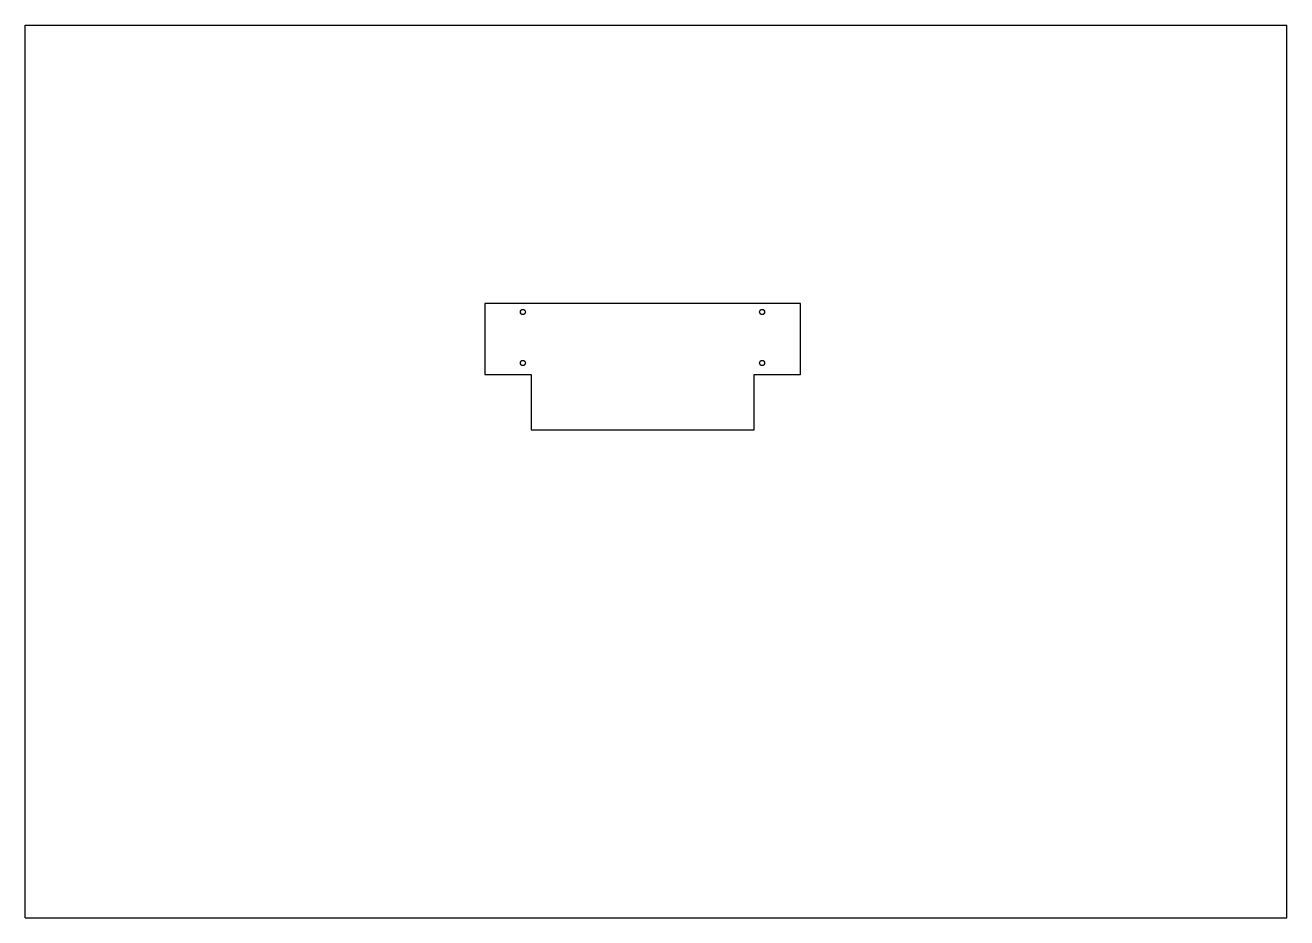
# Model space of a CAD drawing. Header units: millimetres. Extents: x 0 to 297, y 0 to 210.
import ezdxf

# ---------------------------------------------------------------- set-up
doc = ezdxf.new("R2010")
doc.units = ezdxf.units.MM
doc.header["$LTSCALE"] = 16.335
doc.layers.get('0').update_dxf_attribs({"linetype": 'CONTINUOUS'})
doc.layers.add('02___PRT_ALL_AXES', color=7, linetype='CONTINUOUS')

msp = doc.modelspace()

# ---------------------------------------------------------------- linework, layer by layer
at = {"color": 7, "linetype": 'CONTINUOUS'}
for p, q in [((0, 0), (0, 210)), ((0, 210), (297, 210)), ((297, 0), (297, 210)), ((0, 0), (297, 0))]:
    msp.add_line(p, q, dxfattribs=at)
at = {"layer": '02___PRT_ALL_AXES', "color": 7, "linetype": 'CONTINUOUS'}
for p, q in [((108.18, 144.53), (108.18, 127.83)), ((182.48, 144.53), (108.18, 144.53)), ((182.48, 127.83), (182.48, 144.53)), ((108.18, 127.83), (119.08, 127.83)), ((119.08, 127.83), (119.08, 114.83)), ((171.58, 127.83), (182.48, 127.83)), ((171.58, 114.83), (171.58, 127.83)), ((119.08, 114.83), (171.58, 114.83))]:
    msp.add_line(p, q, dxfattribs=at)
for centre in [(117.18, 142.53), (173.48, 142.53), (117.18, 130.53), (173.48, 130.53)]:
    msp.add_circle(centre, 0.6, dxfattribs=at)

doc.saveas('drawing.dxf')
